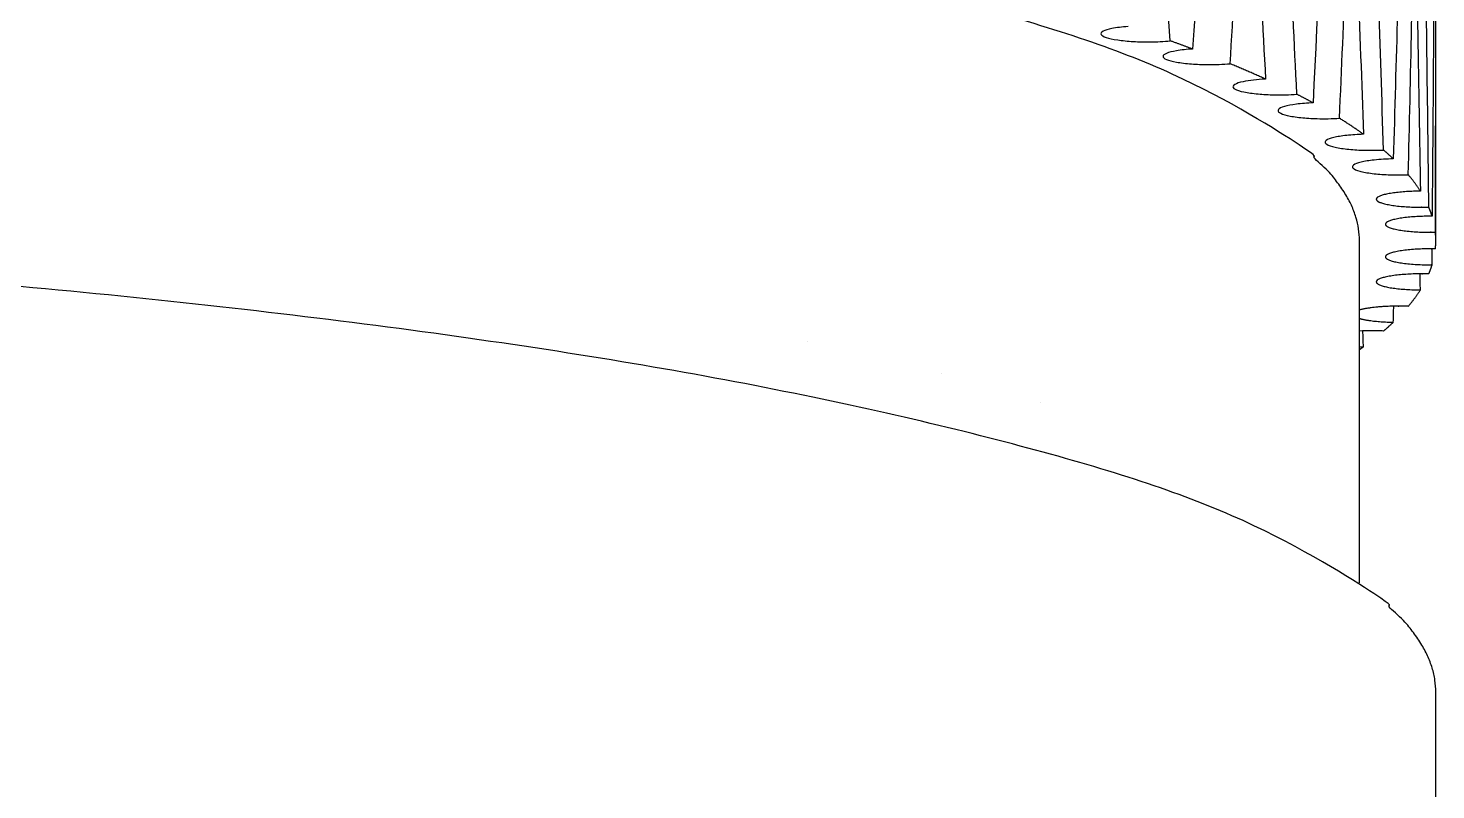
# Model space of a CAD drawing. Header units: millimetres. Extents: x 577 to 7172, y 252 to 2707.
# Drawn here: x 5049.89 to 5059.11, y 1672.78 to 1677.77 of the extents above; entities that cross this region are included whole.
import ezdxf

# ---------------------------------------------------------------- set-up
doc = ezdxf.new("R2010")
doc.units = ezdxf.units.MM
doc.header["$MEASUREMENT"] = 0
doc.layers.add('외형선(ISO)', color=7, linetype='Continuous', lineweight=30)

msp = doc.modelspace()

# ---------------------------------------------------------------- linework, layer by layer
at = {"layer": '외형선(ISO)'}
for p, q in [((5059.1142, 1676.3802), (5059.1142, 1678.3762)), ((5058.6142, 1674.1387), (5058.6142, 1676.3802)), ((5055.8757, 1675.5073), (5055.8757, 1675.5076)), ((5056.524, 1675.3208), (5056.524, 1675.321)), ((5059.1142, 1671.1491), (5059.1142, 1673.4249))]:
    msp.add_line(p, q, dxfattribs=at)
for centre, radius, start, end in [((5059.0834, 1674.8317), 1.7079, 89.79387, 90), ((5041.6142, 1679.8282), 14, 342.93137, 342.93158)]:
    msp.add_arc(centre, radius, start, end, dxfattribs=at)
for points, knots in [([(5057.3747, 1677.6874), (5057.3297, 1678.3604), (5057.2838, 1679.0332), (5057.1906, 1680.3785), (5057.1431, 1681.0512), (5057.0949, 1681.7235)], [0.000001, 0.000001, 0.000001, 0.000001, 0.202444, 0.202444, 0.4048711, 0.4048711, 0.4048711, 0.4048711]), ([(5058.2037, 1677.3377), (5058.1708, 1678.0113), (5058.1369, 1678.6849), (5058.0676, 1680.0319), (5058.032, 1680.7055), (5057.9956, 1681.3787)], [0.000001, 0.000001, 0.000001, 0.000001, 0.2024117, 0.2024117, 0.4048476, 0.4048476, 0.4048476, 0.4048476]), ([(5058.7712, 1676.9728), (5058.7507, 1677.647), (5058.7294, 1678.3212), (5058.6851, 1679.6694), (5058.662, 1680.3436), (5058.638, 1681.0175)], [0.000001, 0.000001, 0.000001, 0.000001, 0.2024117, 0.2024117, 0.4048476, 0.4048476, 0.4048476, 0.4048476]), ([(5058.9351, 1680.7495), (5058.9203, 1680.1105), (5058.9046, 1679.4713), (5058.8715, 1678.193), (5058.854, 1677.5539), (5058.8356, 1676.9148)], [0, 0, 0, 0, 0.202344, 0.202344, 0.4046361, 0.4046361, 0.4046361, 0.4046361]), ([(5059.068, 1676.5985), (5059.0605, 1677.2732), (5059.052, 1677.9478), (5059.0333, 1679.2968), (5059.0231, 1679.9712), (5059.0119, 1680.6455)], [0.000001, 0.000001, 0.000001, 0.000001, 0.202444, 0.202444, 0.4048566, 0.4048566, 0.4048566, 0.4048566]), ([(5059.1101, 1679.9358), (5059.1081, 1679.3699), (5059.1054, 1678.8037), (5059.0986, 1677.6717), (5059.0944, 1677.1056), (5059.0896, 1676.5396)], [0.000001, 0.000001, 0.000001, 0.000001, 0.1792605, 0.1792605, 0.358518, 0.358518, 0.358518, 0.358518]), ([(5057.7665, 1677.5376), (5057.7868, 1677.8619), (5057.8068, 1678.1862), (5057.8463, 1678.8348), (5057.8659, 1679.1591), (5057.8852, 1679.4834)], [0.000001, 0.000001, 0.000001, 0.000001, 0.1025332, 0.1025332, 0.2050688, 0.2050688, 0.2050688, 0.2050688]), ([(5057.8852, 1679.4834), (5057.9046, 1679.1423), (5057.9237, 1678.8013), (5057.9615, 1678.119), (5057.9802, 1677.778), (5057.9987, 1677.4368)], [0.0000028, 0.0000028, 0.0000028, 0.0000028, 0.1025287, 0.1025287, 0.2050511, 0.2050511, 0.2050511, 0.2050511]), ([(5058.4832, 1677.1805), (5058.4972, 1677.5045), (5058.5109, 1677.8284), (5058.538, 1678.4763), (5058.5513, 1678.8002), (5058.5644, 1679.1242)], [0.000001, 0.000001, 0.000001, 0.000001, 0.1025328, 0.1025328, 0.2050688, 0.2050688, 0.2050688, 0.2050688]), ([(5058.5644, 1679.1242), (5058.5774, 1678.7827), (5058.5903, 1678.4414), (5058.6155, 1677.7585), (5058.6279, 1677.4171), (5058.64, 1677.0756)], [0.0000012, 0.0000012, 0.0000012, 0.0000012, 0.1025275, 0.1025275, 0.2050495, 0.2050495, 0.2050495, 0.2050495]), ([(5058.9338, 1676.8109), (5058.9414, 1677.1345), (5058.9486, 1677.4581), (5058.9628, 1678.1055), (5058.9696, 1678.4292), (5058.9762, 1678.7529)], [0.000001, 0.000001, 0.000001, 0.000001, 0.1025044, 0.1025044, 0.205043, 0.205043, 0.205043, 0.205043]), ([(5058.9762, 1678.7529), (5058.9828, 1678.4113), (5058.9891, 1678.0697), (5059.0013, 1677.3865), (5059.0072, 1677.045), (5059.0129, 1676.7034)], [0, 0, 0, 0, 0.102521, 0.102521, 0.2050243, 0.2050243, 0.2050243, 0.2050243]), ([(5059.1113, 1676.4344), (5059.1123, 1676.7581), (5059.113, 1677.0817), (5059.1139, 1677.729), (5059.1142, 1678.0526), (5059.1142, 1678.3762)], [0.000001, 0.000001, 0.000001, 0.000001, 0.1025326, 0.1025326, 0.2050688, 0.2050688, 0.2050688, 0.2050688]), ([(5057.0989, 1677.7814), (5057.0785, 1677.7799), (5057.0592, 1677.778), (5057.0231, 1677.7733), (5057.0065, 1677.7707), (5056.9662, 1677.7625), (5056.947, 1677.7564), (5056.9227, 1677.7432), (5056.9184, 1677.7361), (5056.9259, 1677.7224), (5056.9368, 1677.7159), (5056.9731, 1677.7035), (5056.9991, 1677.6979), (5057.0607, 1677.6888), (5057.0953, 1677.6855), (5057.1681, 1677.6813), (5057.2053, 1677.6804), (5057.265, 1677.6809), (5057.2873, 1677.6816), (5057.3319, 1677.6838), (5057.354, 1677.6854), (5057.3747, 1677.6874)], [0.000001, 0.000001, 0.000001, 0.000001, 0.00668081, 0.00668081, 0.01349247, 0.01349247, 0.02540078, 0.02540078, 0.03771756, 0.03771756, 0.04940517, 0.04940517, 0.06186337, 0.06186337, 0.07368432, 0.07368432, 0.08485687, 0.08485687, 0.09161836, 0.09161836, 0.09878847, 0.09878847, 0.09878847, 0.09878847]), ([(5057.521, 1677.634), (5057.5016, 1677.6328), (5057.483, 1677.6312), (5057.4475, 1677.6273), (5057.4309, 1677.625), (5057.3878, 1677.6176), (5057.3657, 1677.6119), (5057.3352, 1677.5992), (5057.3275, 1677.5923), (5057.3278, 1677.5787), (5057.3351, 1677.5721), (5057.3644, 1677.5593), (5057.387, 1677.5533), (5057.4436, 1677.5432), (5057.4767, 1677.5393), (5057.5477, 1677.5339), (5057.5846, 1677.5324), (5057.6462, 1677.532), (5057.6703, 1677.5324), (5057.7191, 1677.5341), (5057.7435, 1677.5356), (5057.7665, 1677.5376)], [0.000001, 0.000001, 0.000001, 0.000001, 0.00622448, 0.00622448, 0.01260791, 0.01260791, 0.02448248, 0.02448248, 0.03660171, 0.03660171, 0.04817802, 0.04817802, 0.06058538, 0.06058538, 0.0725538, 0.0725538, 0.08383648, 0.08383648, 0.09105151, 0.09105151, 0.09878769, 0.09878769, 0.09878769, 0.09878769]), ([(5057.9987, 1677.4368), (5057.9707, 1677.4354), (5057.9441, 1677.4333), (5057.8946, 1677.4277), (5057.8721, 1677.4242), (5057.8278, 1677.4148), (5057.809, 1677.4087), (5057.7861, 1677.3953), (5057.7825, 1677.3882), (5057.789, 1677.3779), (5057.793, 1677.3745), (5057.8109, 1677.3645), (5057.8307, 1677.3581), (5057.8828, 1677.3474), (5057.9142, 1677.343), (5057.9832, 1677.3367), (5058.0196, 1677.3347), (5058.0813, 1677.3336), (5058.1055, 1677.3336), (5058.1551, 1677.3348), (5058.18, 1677.3359), (5058.2037, 1677.3377)], [0.000001, 0.000001, 0.000001, 0.000001, 0.00874833, 0.00874833, 0.01780236, 0.01780236, 0.02981357, 0.02981357, 0.0420763, 0.0420763, 0.04800815, 0.04800815, 0.0604069, 0.0604069, 0.07245253, 0.07245253, 0.08379822, 0.08379822, 0.09106188, 0.09106188, 0.09878837, 0.09878837, 0.09878837, 0.09878837]), ([(5058.3099, 1677.2815), (5058.2906, 1677.2807), (5058.2717, 1677.2796), (5058.2349, 1677.2767), (5058.2171, 1677.2748), (5058.1688, 1677.2686), (5058.1422, 1677.2635), (5058.1018, 1677.2516), (5058.0885, 1677.2449), (5058.0778, 1677.2314), (5058.0799, 1677.2246), (5058.099, 1677.2112), (5058.1167, 1677.2047), (5058.1652, 1677.1934), (5058.1953, 1677.1886), (5058.2626, 1677.1817), (5058.2986, 1677.1794), (5058.3602, 1677.1776), (5058.3846, 1677.1774), (5058.4342, 1677.1781), (5058.4592, 1677.1791), (5058.4832, 1677.1805)], [0.000001, 0.000001, 0.000001, 0.000001, 0.00597451, 0.00597451, 0.01218014, 0.01218014, 0.02407307, 0.02407307, 0.03620378, 0.03620378, 0.04789261, 0.04789261, 0.06029354, 0.06029354, 0.07242346, 0.07242346, 0.08384725, 0.08384725, 0.09115343, 0.09115343, 0.09879017, 0.09879017, 0.09879017, 0.09879017]), ([(5058.64, 1677.0756), (5058.621, 1677.0751), (5058.6023, 1677.0742), (5058.5653, 1677.0718), (5058.5471, 1677.0703), (5058.4968, 1677.0648), (5058.468, 1677.0601), (5058.422, 1677.0489), (5058.4055, 1677.0424), (5058.3881, 1677.029), (5058.387, 1677.022), (5058.4002, 1677.0083), (5058.415, 1677.0015), (5058.4585, 1676.9896), (5058.4867, 1676.9844), (5058.5511, 1676.9766), (5058.5863, 1676.9738), (5058.6476, 1676.9713), (5058.6724, 1676.9709), (5058.7222, 1676.971), (5058.747, 1676.9716), (5058.7712, 1676.9728)], [0.000001, 0.000001, 0.000001, 0.000001, 0.00579215, 0.00579215, 0.01184927, 0.01184927, 0.02365564, 0.02365564, 0.03580499, 0.03580499, 0.04776602, 0.04776602, 0.06015468, 0.06015468, 0.07236195, 0.07236195, 0.08384605, 0.08384605, 0.09128382, 0.09128382, 0.09879308, 0.09879308, 0.09879308, 0.09879308]), ([(5058.8356, 1676.9148), (5058.8139, 1676.9144), (5058.7926, 1676.9136), (5058.7502, 1676.9111), (5058.7294, 1676.9094), (5058.6765, 1676.9037), (5058.6477, 1676.899), (5058.6014, 1676.8878), (5058.5848, 1676.8813), (5058.5671, 1676.8678), (5058.566, 1676.8609), (5058.579, 1676.8471), (5058.5936, 1676.8404), (5058.6369, 1676.8284), (5058.665, 1676.8233), (5058.7293, 1676.8154), (5058.7644, 1676.8127), (5058.8233, 1676.8102), (5058.8455, 1676.8097), (5058.8901, 1676.8097), (5058.9122, 1676.8101), (5058.9338, 1676.8109)], [0.000001, 0.000001, 0.000001, 0.000001, 0.00653125, 0.00653125, 0.01342587, 0.01342587, 0.02524908, 0.02524908, 0.03741753, 0.03741753, 0.049388, 0.049388, 0.06176915, 0.06176915, 0.07396298, 0.07396298, 0.0854305, 0.0854305, 0.09213987, 0.09213987, 0.0987921, 0.0987921, 0.0987921, 0.0987921]), ([(5058.7712, 1675.7877), (5058.7583, 1675.7883), (5058.7452, 1675.7888), (5058.7188, 1675.7894), (5058.7055, 1675.7896), (5058.6922, 1675.7896)], [0.000001, 0.000001, 0.000001, 0.000001, 0.004000702, 0.004000702, 0.00800038, 0.00800038, 0.00800038, 0.00800038])]:
    msp.add_open_spline(points, degree=3, knots=knots, dxfattribs=at)
for points in [[(5057.7699, 1681.4767), (5057.6903, 1680.1961), (5057.6074, 1678.9151), (5057.521, 1677.634)], [(5058.4855, 1681.1196), (5058.4305, 1679.8404), (5058.372, 1678.561), (5058.3099, 1677.2815)], [(5059.0896, 1676.2209), (5059.0899, 1676.256), (5059.0901, 1676.2911), (5059.0904, 1676.3263)], [(5059.0129, 1676.0571), (5059.0122, 1676.0922), (5059.0116, 1676.1273), (5059.011, 1676.1624)], [(5058.8356, 1675.8457), (5058.8365, 1675.8806), (5058.8375, 1675.9156), (5058.8384, 1675.9505)], [(5058.6922, 1675.7896), (5058.6658, 1675.7896), (5058.6395, 1675.7889), (5058.6142, 1675.7878)], [(5058.64, 1675.6849), (5058.6387, 1675.7195), (5058.6374, 1675.7541), (5058.6361, 1675.7886)], [(5058.6142, 1675.6858), (5058.6227, 1675.6854), (5058.6313, 1675.6851), (5058.64, 1675.6849)]]:
    msp.add_open_spline(points, degree=3, dxfattribs=at)
for points, weights, knots in [([(5058.6142, 1676.3802), (5058.6142, 1679.3018), (5041.6142, 1679.3018), (5024.6142, 1679.3018), (5024.6142, 1676.3802)], [0.999999999998, 0.707106781188, 1, 0.707106781187, 1], [3.141593, 3.141593, 3.141593, 4.712389, 4.712389, 6.283185, 6.283185, 6.283185]), ([(5059.0129, 1676.7034), (5058.7241, 1676.7016), (5058.7241, 1676.6509), (5058.724, 1676.5982), (5059.0241, 1676.598), (5059.0462, 1676.598), (5059.068, 1676.5985)], [0.984956134495, 0.71483249703, 1, 0.707106781187, 1, 0.97042014412, 0.946814942603], [1.61223, 1.61223, 1.61223, 3.141593, 3.141593, 4.712389, 4.712389, 4.871027, 4.871027, 4.871027]), ([(5059.0834, 1676.5396), (5058.7841, 1676.5396), (5058.784, 1676.487), (5058.784, 1676.4343), (5059.084, 1676.4342), (5059.0977, 1676.4342), (5059.1113, 1676.4344)], [0.999094671615, 0.707560147139, 1, 0.707106781187, 1, 0.981483626127, 0.965308420157], [1.573228, 1.573228, 1.573228, 3.141593, 3.141593, 4.712389, 4.712389, 4.811693, 4.811693, 4.811693]), ([(5059.1142, 1673.4249), (5059.1142, 1676.4324), (5041.6142, 1676.4324), (5024.1142, 1676.4324), (5024.1142, 1673.4249)], [1, 0.707106781187, 1, 0.707106781186, 1], [0, 0, 0, 1.570796, 1.570796, 3.141593, 3.141593, 3.141593]), ([(5059.1113, 1676.3261), (5059.1142, 1676.3531), (5059.1142, 1676.3802), (5059.1142, 1676.4073), (5059.1113, 1676.4344)], [0.992659271187, 0.996282450569, 1, 0.996282450729, 0.992659271499], [6.26324796, 6.26324796, 6.26324796, 6.28318531, 6.28318531, 6.30312265, 6.30312265, 6.30312265]), ([(5059.0847, 1676.3263), (5059.0844, 1676.3263), (5059.084, 1676.3263), (5058.784, 1676.3261), (5058.784, 1676.2734), (5058.7841, 1676.2207), (5059.0841, 1676.2209), (5059.0868, 1676.2209), (5059.0896, 1676.2209)], [0.999094154119, 0.999546374496, 1, 0.707106781187, 1, 0.707106781187, 1, 0.996226125898, 0.992549503114], [1.568364, 1.568364, 1.568364, 1.570796, 1.570796, 3.141593, 3.141593, 4.712389, 4.712389, 4.732628, 4.732628, 4.732628]), ([(5059.0251, 1676.1625), (5059.0246, 1676.1625), (5059.0241, 1676.1625), (5058.724, 1676.1623), (5058.7241, 1676.1096), (5058.7241, 1676.0588), (5059.0129, 1676.0571)], [0.998560480633, 0.999278462822, 1, 0.707106781187, 1, 0.714832678766, 0.984955790197], [1.566927, 1.566927, 1.566927, 1.570796, 1.570796, 3.141593, 3.141593, 4.670955, 4.670955, 4.670955]), ([(5058.8708, 1675.9508), (5058.8696, 1675.9508), (5058.8684, 1675.9508), (5058.7024, 1675.9505), (5058.6142, 1675.9257)], [0.996815384276, 0.998398940168, 1, 0.81357074733, 0.864469394513], [1.56221, 1.56221, 1.56221, 1.570796, 1.570796, 2.570623, 2.570623, 2.570623]), ([(5058.9338, 1675.9496), (5058.9027, 1675.9508), (5058.8708, 1675.9508), (5058.8708, 1675.9508), (5058.8708, 1675.9508)], [0.926531459333, 0.956933227738, 1, 0.999990416864, 0.999980834355], [4.4814204, 4.4814204, 4.4814204, 4.712389, 4.712389, 4.7124404, 4.7124404, 4.7124404])]:
    msp.add_rational_spline(points, weights, degree=2, knots=knots, dxfattribs=at)
for points, weights in [([(5057.521, 1677.634), (5057.4494, 1677.6608), (5057.3747, 1677.6874)], [0.881083170752, 0.879532071546, 0.878068365292]), ([(5057.9987, 1677.4368), (5057.8879, 1677.4876), (5057.7665, 1677.5376)], [0.893562241824, 0.890089985334, 0.886919076291]), ([(5058.3099, 1677.2815), (5058.2584, 1677.3097), (5058.2037, 1677.3377)], [0.904904122762, 0.902729831913, 0.900647604807]), ([(5058.64, 1677.0756), (5058.5671, 1677.1283), (5058.4832, 1677.1805)], [0.922046840347, 0.917364464445, 0.913002186949]), ([(5058.8356, 1676.9148), (5058.805, 1676.9438), (5058.7712, 1676.9728)], [0.937187316725, 0.934315403755, 0.931542109665]), ([(5059.0129, 1676.7034), (5058.979, 1676.7572), (5058.9338, 1676.8109)], [0.959595943437, 0.953540041076, 0.947829980571]), ([(5059.0896, 1676.5396), (5059.0805, 1676.5691), (5059.068, 1676.5985)], [0.979080700183, 0.975407524206, 0.971841832583]), ([(5059.1113, 1676.3261), (5059.098, 1676.3263), (5059.0847, 1676.3263)], [0.965051194494, 0.980763795332, 0.99869066243]), ([(5059.068, 1676.1619), (5059.0467, 1676.1625), (5059.0251, 1676.1625)], [0.94668683543, 0.96964211911, 0.998255360033]), ([(5059.068, 1676.1619), (5059.0805, 1676.1914), (5059.0896, 1676.2209)], [0.971841832783, 0.975407524409, 0.97908070039]), ([(5058.9338, 1675.9496), (5058.979, 1676.0032), (5059.0129, 1676.0571)], [0.947829980595, 0.953540041101, 0.959595943463]), ([(5058.6142, 1675.8698), (5058.6913, 1675.8483), (5058.8356, 1675.8457)], [0.864516003992, 0.819598901311, 0.958720589374]), ([(5058.7712, 1675.7877), (5058.805, 1675.8167), (5058.8356, 1675.8457)], [0.93154210967, 0.93431540376, 0.93718731673]), ([(5058.6142, 1675.6665), (5058.6273, 1675.6757), (5058.64, 1675.6849)], [0.920410700834, 0.921223825927, 0.922046840326])]:
    msp.add_rational_spline(points, weights, degree=2, dxfattribs=at)

doc.saveas('drawing.dxf')
